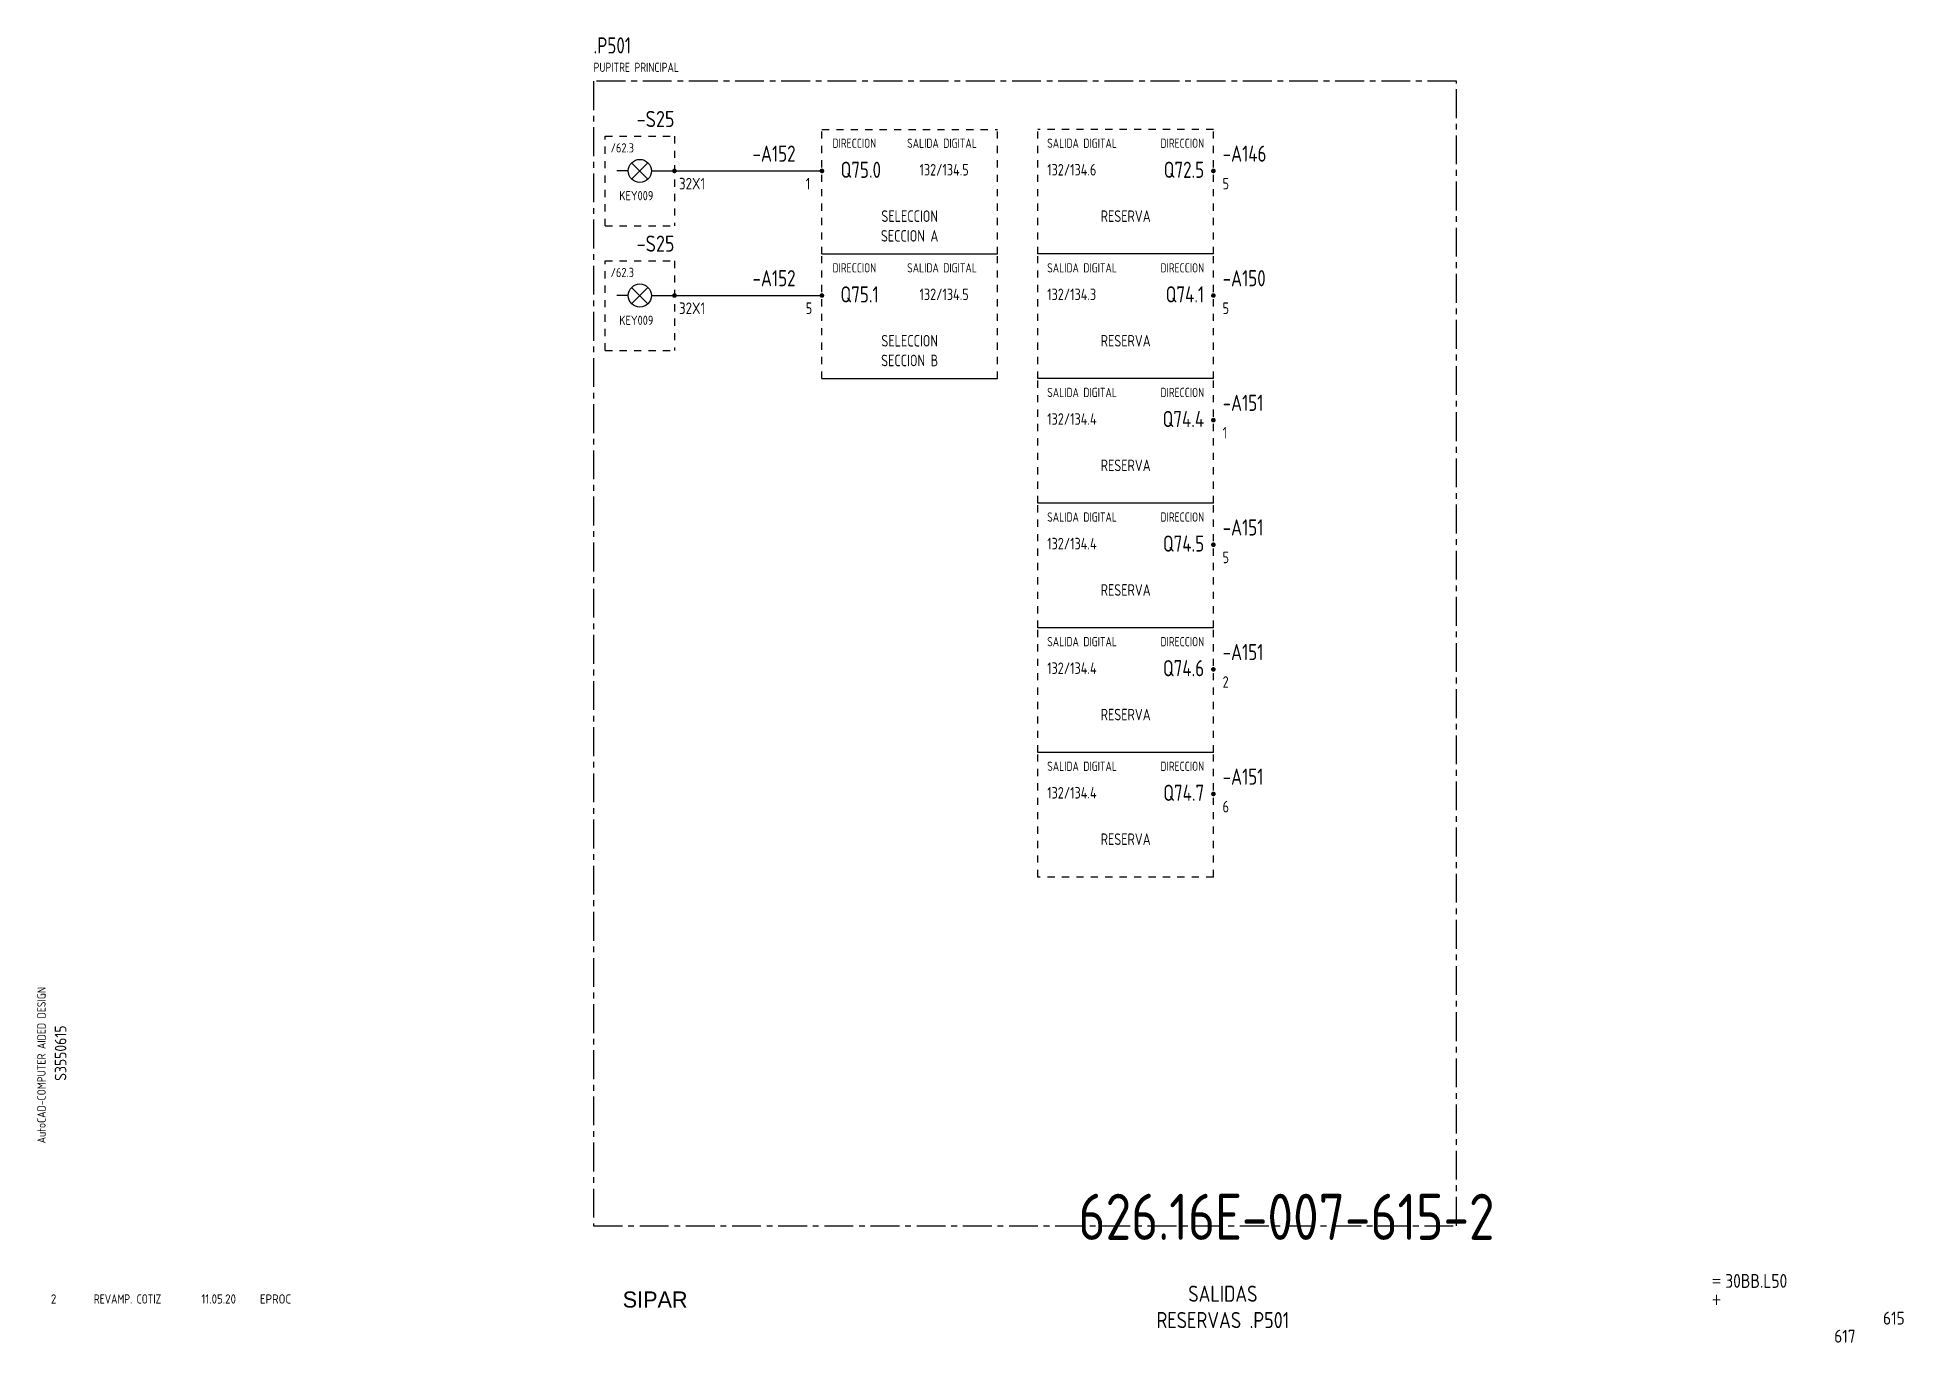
# Model space of a CAD drawing. Extents: x 10 to 414, y 6 to 288.
import ezdxf
from ezdxf.enums import TextEntityAlignment as Align

# ---------------------------------------------------------------- set-up
doc = ezdxf.new("R2010")
doc.units = 0
doc.header["$LTSCALE"] = 5
doc.header["$MEASUREMENT"] = 0
doc.linetypes.add('CENTER', pattern=[2, 1.25, -0.25, 0.25, -0.25])
doc.linetypes.add('HIDDEN1', pattern=[0.625, 0.3125, -0.3125])
doc.layers.get('0').update_dxf_attribs({"linetype": 'CONTINUOUS'})
doc.layers.add('3', color=3, linetype='CONTINUOUS')
doc.layers.add('CART', color=7, linetype='CONTINUOUS')
doc.styles.add('DIN', font='DIN.shx', dxfattribs={"width": 0.85})
doc.styles.add('N', font='ROMANS', dxfattribs={"width": 0.85, "height": 3})
doc.styles.add('X', font='UNIV.SHX', dxfattribs={"height": 3.5})

# ---------------------------------------------------------------- blocks, each defined once
blk = doc.blocks.new('B5-3')
at = {"linetype": 'Continuous', "const_width": 0.5}
blk.add_lwpolyline([(-0.25, 0, 1), (0.25, 0, 1)], format="xyb", close=True, dxfattribs=at)

msp = doc.modelspace()

# ---------------------------------------------------------------- linework, layer by layer
at = {"color": 3, "linetype": 'CENTER'}
for p, q in [((130.17, 279), (130.17, 31)), ((317.08, 279), (130.17, 279)), ((317.08, 31), (317.08, 279)), ((130.17, 31), (317.08, 31))]:
    msp.add_line(p, q, dxfattribs=at)
at = {"linetype": 'HIDDEN1'}
for p, q in [((132.69, 247.63), (132.69, 267.05)), ((132.69, 267.05), (147.69, 267.05)), ((147.69, 267.05), (147.69, 247.63)), ((179.64, 268.55), (217.64, 268.55)), ((179.64, 241.55), (179.64, 268.55)), ((217.64, 241.55), (217.64, 268.55)), ((226.44, 241.55), (226.44, 268.55)), ((264.44, 268.55), (226.44, 268.55)), ((264.44, 241.55), (264.44, 268.55)), ((132.69, 247.63), (147.69, 247.63)), ((132.69, 220.63), (132.69, 240.05)), ((132.69, 240.05), (147.69, 240.05)), ((147.69, 240.05), (147.69, 220.63)), ((179.64, 214.55), (179.64, 241.55)), ((217.64, 214.55), (217.64, 241.55)), ((226.44, 214.55), (226.44, 241.55)), ((264.44, 214.55), (264.44, 241.55)), ((132.69, 220.63), (147.69, 220.63)), ((226.44, 187.55), (226.44, 214.55)), ((264.44, 187.55), (264.44, 214.55)), ((226.44, 160.55), (226.44, 187.55)), ((264.44, 160.55), (264.44, 187.55)), ((226.44, 133.55), (226.44, 160.55)), ((264.44, 133.55), (264.44, 160.55)), ((226.44, 106.55), (226.44, 133.55)), ((264.44, 106.55), (264.44, 133.55)), ((264.44, 106.55), (226.44, 106.55))]:
    msp.add_line(p, q, dxfattribs=at)
for p, q in [((137.69, 259.55), (135.19, 259.55)), ((142.69, 259.55), (147.69, 259.55)), ((147.69, 259.55), (179.64, 259.55)), ((137.69, 232.55), (135.19, 232.55)), ((142.69, 232.55), (147.69, 232.55)), ((147.69, 232.55), (179.64, 232.55))]:
    msp.add_line(p, q)
at = {"linetype": 'Continuous'}
for p, q in [((141.95, 257.78), (138.42, 261.31)), ((138.42, 257.78), (141.95, 261.31)), ((179.64, 241.55), (217.64, 241.55)), ((264.44, 241.55), (226.44, 241.55)), ((141.95, 230.78), (138.42, 234.31)), ((138.42, 230.78), (141.95, 234.31)), ((179.64, 214.55), (217.64, 214.55)), ((264.44, 214.55), (226.44, 214.55)), ((264.44, 187.55), (226.44, 187.55)), ((264.44, 160.55), (226.44, 160.55)), ((264.44, 133.55), (226.44, 133.55))]:
    msp.add_line(p, q, dxfattribs=at)
for centre in [(140.19, 259.55), (140.19, 232.55)]:
    msp.add_circle(centre, 2.5)

# ---------------------------------------------------------------- block references
for p in [(147.69, 259.55), (264.44, 259.55), (147.69, 232.55), (264.44, 232.55), (264.44, 205.55), (264.44, 178.55), (264.44, 151.55), (264.44, 124.55)]:
    msp.add_blockref('B5-3', p)
at = {"xscale": -1}
for p in [(179.64, 259.55), (179.64, 232.55)]:
    msp.add_blockref('B5-3', p, dxfattribs=at)

# ---------------------------------------------------------------- texts
at = {"color": 3, "style": 'DIN'}
for s, height, width, p in [('.P501', 3.5, 0.8, (130.17, 285)), ('2', 2, 0.9, (12.61, 14.12)), ('REVAMP. COTIZ', 2, 0.8, (21.92, 14.12)), ('11.05.20', 2, 0.9, (45.2, 14.12)), ('EPROC', 2, 0.9, (57.88, 14.12))]:
    msp.add_text(s, height=height, dxfattribs=dict(at, width=width)).set_placement(p)
at = {"style": 'DIN'}
for s, height, width, p in [('PUPITRE PRINCIPAL', 2, 0.8, (130.17, 281)), ('132/134.5', 2.5, 0.8, (200.78, 258.55)), ('132/134.6', 2.5, 0.8, (228.44, 258.55)), ('32X1', 2.5, 0.85, (148.69, 255.55)), ('1', 2.5, 0.8, (176.14, 255.55)), ('5', 2.5, 0.8, (266.44, 255.55)), ('32X1', 2.5, 0.85, (148.69, 228.55)), ('5', 2.5, 0.8, (176.14, 228.55)), ('132/134.5', 2.5, 0.8, (200.78, 231.55)), ('132/134.3', 2.5, 0.8, (228.44, 231.55)), ('5', 2.5, 0.8, (266.44, 228.55)), ('132/134.4', 2.5, 0.8, (228.44, 204.55)), ('1', 2.5, 0.8, (266.44, 201.55)), ('132/134.4', 2.5, 0.8, (228.44, 177.55)), ('5', 2.5, 0.8, (266.44, 174.55)), ('132/134.4', 2.5, 0.8, (228.44, 150.55)), ('2', 2.5, 0.8, (266.44, 147.55)), ('132/134.4', 2.5, 0.8, (228.44, 123.55)), ('6', 2.5, 0.8, (266.44, 120.55))]:
    msp.add_text(s, height=height, dxfattribs=dict(at, width=width)).set_placement(p)
at = {"color": 3, "style": 'DIN', "width": 0.85}
for p in [(147.69, 269.05), (147.69, 242.05)]:
    msp.add_text('-S25', height=3.5, dxfattribs=at).set_placement(p, align=Align.RIGHT)
at = {"color": 1, "style": 'DIN', "width": 0.85}
for s, p in [('/62.3', (136.39, 263.55)), ('KEY009', (139.43, 253.19)), ('/62.3', (136.39, 236.55)), ('KEY009', (139.43, 226.19))]:
    msp.add_text(s, height=2, dxfattribs=at).set_placement(p, align=Align.CENTER)
at = {"color": 1, "style": 'DIN', "width": 0.8}
for p in [(191.4, 264.55), (262.44, 264.55), (191.4, 237.55), (262.44, 237.55), (262.44, 210.55), (262.44, 183.55), (262.44, 156.55), (262.44, 129.55)]:
    msp.add_text('DIRECCION', height=2, dxfattribs=at).set_placement(p, align=Align.RIGHT)
for p in [(198.1, 264.55), (228.44, 264.55), (198.1, 237.55), (228.44, 237.55), (228.44, 210.55), (228.44, 183.55), (228.44, 156.55), (228.44, 129.55)]:
    msp.add_text('SALIDA DIGITAL', height=2, dxfattribs=at).set_placement(p)
at = {"style": 'DIN', "width": 0.8}
for s, p in [('SELECCION', (198.64, 248.5)), ('RESERVA', (245.44, 248.5)), ('SECCION A', (198.64, 244.23)), ('SELECCION', (198.64, 221.5)), ('RESERVA', (245.44, 221.5)), ('SECCION B', (198.64, 217.23)), ('RESERVA', (245.44, 194.5)), ('RESERVA', (245.44, 167.5)), ('RESERVA', (245.44, 140.5)), ('RESERVA', (245.44, 113.5))]:
    msp.add_text(s, height=2.5, dxfattribs=at).set_placement(p, align=Align.CENTER)
at = {"color": 2, "insert": (235.21, 37.92), "char_height": 10, "width": 111.0411, "attachment_point": 1, "style": 'DIN'}
msp.add_mtext('626.16E-007-615-2', dxfattribs=at)
at = {"layer": '3', "style": 'DIN', "width": 0.8}
for s, p in [('-A152', (164.6, 261.55)), ('-A146', (266.44, 261.55)), ('-A152', (164.6, 234.55)), ('-A150', (266.44, 234.55)), ('-A151', (266.44, 207.55)), ('-A151', (266.44, 180.55)), ('-A151', (266.44, 153.55)), ('-A151', (266.44, 126.55))]:
    msp.add_text(s, height=3.5, dxfattribs=at).set_placement(p)
for s, p in [('Q75.0', (192.44, 258.05)), ('Q72.5', (262.44, 258.05)), ('Q75.1', (191.93, 231.05)), ('Q74.1', (262.44, 231.05)), ('Q74.4', (262.44, 204.05)), ('Q74.5', (262.44, 177.05)), ('Q74.6', (262.44, 150.05)), ('Q74.7', (262.44, 123.05))]:
    msp.add_text(s, height=3.5, dxfattribs=at).set_placement(p, align=Align.RIGHT)
at = {"layer": '3', "color": 2, "style": 'DIN', "width": 0.85}
for s, p in [('SALIDAS', (266.5, 14.51)), ('RESERVAS .P501', (266.5, 8.8))]:
    msp.add_text(s, height=3.5, dxfattribs=at).set_placement(p, align=Align.CENTER)
at = {"layer": 'CART', "color": 1, "style": 'DIN', "width": 0.9}
msp.add_text('AutoCAD-COMPUTER AIDED DESIGN', height=1.8, rotation=90, dxfattribs=at).set_placement((11.47, 48.84))
at = {"layer": 'CART', "color": 3, "style": 'N', "width": 0.85}
for s, p in [('=', (372.24, 17.91)), ('+', (372.24, 13.87))]:
    msp.add_text(s, height=2.5, dxfattribs=at).set_placement(p)
at = {"layer": 'CART', "color": 3, "style": 'DIN', "width": 0.9, "flags": 1}
msp.add_attdef('S3550615', text='', height=2.5, rotation=90, dxfattribs=at).set_placement((15.95, 68.38), align=Align.CENTER)
at = {"layer": 'CART', "color": 3, "style": 'DIN', "width": 0.85}
msp.add_attdef('30BB.L50', text='', height=3, dxfattribs=at).set_placement((375.33, 16.63), align=Align.BOTTOM_LEFT)
at = {"layer": 'CART', "color": 6, "style": 'X', "flags": 1}
msp.add_attdef('SIPAR', text='', height=3.5, dxfattribs=at).set_placement((143.5, 15), align=Align.MIDDLE)
at = {"layer": 'CART', "color": 2, "style": 'DIN', "width": 0.9, "flags": 1}
msp.add_attdef('615', text='', height=2.8, dxfattribs=at).set_placement((414.2, 9.56), align=Align.RIGHT)
at = {"layer": 'CART', "color": 7, "style": 'DIN', "width": 0.9, "flags": 1}
msp.add_attdef('617', (398.93, 5.65), '', height=2.8, dxfattribs=at)

doc.saveas('drawing.dxf')
